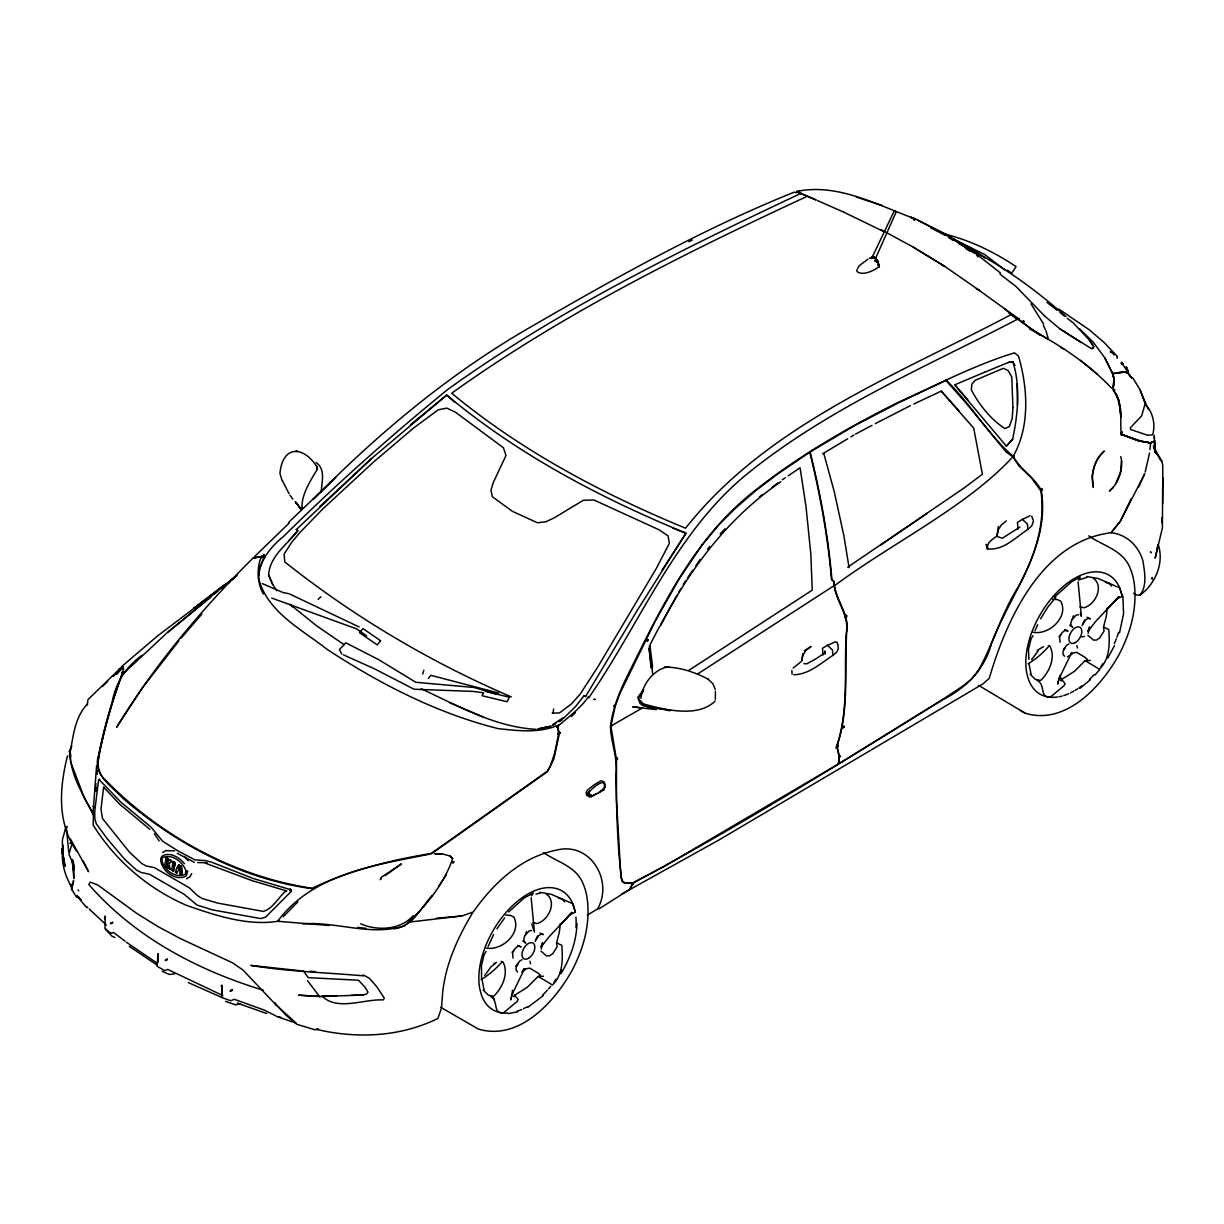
<?xml version="1.0" encoding="UTF-8"?>
<svg xmlns="http://www.w3.org/2000/svg" width="1224" height="1224" viewBox="0 0 1224 1224"><rect width="100%" height="100%" fill="white"/><g stroke="black" fill="none" stroke-linecap="round" stroke-linejoin="round"><path stroke-width="1.5" d="M1162.754 486.571L1162.754 465.304L1161.775 461.448L1153.421 446.163L1155.318 452.681L1154.446 440.242L1154.783 451.855L1154.385 436.784M1162.678 503.477L1162.769 477.62L1162.387 527.972L1155.165 558.175L1158.149 544.925L1156.665 550.081M1121.566 460.958L1120.511 472.219L1116.074 482.96M837.874 746.258L837.874 747.42L836.895 746.273C849.517 709.92 844.208 670.262 846.702 632.41C850.129 613.637 834.401 599.332 834.248 581.614L831.892 579.334C828.281 536.357 820.493 493.823 810.15 451.977L853.587 426.182L898.431 402.834L945.923 380.45L966.256 403.308L1006.342 452.207L1012.875 456.766L1019.286 466.267L1031.358 477.727L1041.058 491.145L1040.813 490.197C1045.954 524.04 1034.204 558.052 1017.986 587.336C1001.033 614.066 992.985 645.125 977.288 672.343L978.037 671.089L971.596 679.198L964.038 685.211L942.419 699.577L838.425 763.975L839.526 756.738L836.895 746.273L838.058 745.217L836.895 746.273M836.512 746.518L836.451 748.308L836.512 746.518C849.119 710.211 843.841 670.599 846.304 632.793C849.762 613.974 834.018 599.622 833.85 581.874L831.494 579.595C827.868 536.617 820.08 494.083 809.753 452.237L777.546 474.116L755.713 490.656L736.052 507.731L718.901 524.744L701.75 545.537L679.213 578.814L655.467 620.736L619.665 693.977L615.182 706.279L610.898 726.046L616.406 759.171L616.498 800.159L620.92 877.379L622.542 881.005L624.714 882.779L628.509 883.422L632.976 882.734L663.775 866.669L838.042 764.22C840.567 760.639 837.247 746.043 836.451 747.13M1161.836 522.709L1162.066 517.553M1028.91 659.369L1028.435 649.699L1031.006 639.096L1032.979 635.654M157.07 966.256L158.202 953.618L157.605 956.112M576.948 923.477C576.535 941.378 570.047 958.652 560.837 973.83M1152.473 578.095L1152.167 578.921L1152.243 577.499M187.746 870.876L186.232 876.032C175.506 881.938 159.962 870.065 160.772 858.345L162.165 856.127C169.906 851.353 179.423 857.58 184.457 863.685M263.389 593.977C250.675 572.098 266.618 549.913 283.662 536.326C335.804 484.704 390.716 435.897 447.602 389.553C557.195 310.697 679.045 250.813 800.848 193.407L815.781 199.818M441.956 853.771L434.948 853.816L441.956 853.771L450.187 856.066L452.62 858.758C443.914 884.401 424.82 907.81 404.563 925.711C371.346 936.804 336.692 921.228 302.466 923.845M834.11 585.623L697.818 673.873M258.769 575.448L259.197 568.716L263.741 557.991L263.849 554.472L263.741 557.991C259.381 551.519 256.26 578.08 259.366 581.109C269.188 613.163 302.328 629.824 327.053 649.317C379.746 683.849 437.029 713.332 498.398 728.678C517.706 730.682 537.948 733.329 556.492 725.817L557.501 726.245L558.603 733.727L554.64 753.188L550.173 766.729L546.99 771.411L431.169 853.495C390.349 860.059 349.574 870.448 312.166 888.272C234.671 876.69 160.803 836.283 106.029 780.591C92.473 769.804 99.848 751.888 102.801 738.041C108.232 715.535 114.811 693.304 122.981 671.655M791.836 670.446L792.112 674.24M96.62 765.566L92.902 814.649M915.322 219.02L914.037 219.754L915.322 219.02L914.037 219.754L914.053 218.469C876.889 204.806 837.201 182.82 796.579 191.495M95.671 787.399L95.38 791.117L95.946 783.589M96.62 774.088L96.895 770.294M96.987 774.302L97.247 770.493M222.202 995.403L221.743 985.106L221.758 997.499M95.747 791.285L96.023 787.598M1152.167 578.921L1152.258 577.82M1126.034 368.715L1126.172 367.215L1126.034 368.715L1126.86 368.164L1126.172 367.215M878.419 262.701L877.853 261.263L876.766 261.615L877.776 262.166L877.394 260.467L875.175 260.253L875.129 261.171L878.159 262.242L879.322 266.694C873.355 270.489 865.49 275.216 858.238 272.478L856.846 271.085L856.999 269.433M321.3 492.262C321.545 482.363 326.012 469.419 316.144 462.534M984.463 372.295L1008.408 362.457L1012.86 361.753C1020.678 386.31 1017.894 414.079 1012.661 439.217L1006.373 446.163L954.766 384.795L984.463 372.295M166.051 857.596L167.994 858.911L167.596 861.283C169.799 857.993 173.992 861.65 168.835 863.41L170.167 869.055L168.147 867.74L166.846 863.532L166.326 866.76L164.597 865.674L166.28 857.366L168.3 858.728L166.02 866.73L164.597 865.674L166.326 866.76L168.3 858.728L166.051 857.596L165.638 860.977M553.172 713.072L553.569 709.002M486.035 951.446L484.046 954.873L481.476 965.491L481.552 978.925M99.771 779.076L98.593 779.856L94.784 810.854L94.753 818.55L96.314 823.737L106.932 838.409L124.573 859.171L136.614 870.188L141.204 872.482L149.42 874.227L166.556 884.095L184.074 894.239L196.988 905.041L212.349 909.86L260.574 918.566L265.562 917.174L291.465 891.21L290.394 889.129L290.516 891.286L290.272 889.573L252.878 878.404L212.15 862.385L205.984 860.64L194.907 859.86L178.153 851.017L162.654 841.24L150.996 827.087L120.962 802.24L99.526 780.025M1149.55 453.048L1145.19 472.051M1149.933 449.667L1150.667 442.904L1152.763 441.665L1150.56 442.874L1138.198 440.717L1121.337 434.321L1120.909 432.959L1122.24 431.735L1122.224 432.822L1120.909 432.959M842.54 726.934L842.372 728.494L842.663 726.827L842.571 727.699M843.979 726.781L844.086 725.893L842.923 726.689L843.795 727.561L842.923 726.689M63.067 846.947C60.756 860.549 64.398 874.9 71.42 886.574L70.472 884.34L72.048 887.813L73.165 882.764L72.629 884.294M103.627 787.001L100.98 809.232L102.51 818.55L129.499 852.195L141.907 863.67L146.146 865.949L154.484 867.678L189.292 887.783L197.523 895.601L202.297 898.538L217.627 903.082L263.344 911.406C273.533 908.33 278.414 896.962 286.401 890.582M1121.337 434.321L1138.228 440.717L1150.667 442.904L1152.763 441.665L1150.682 442.904L1143.308 441.864L1121.337 434.321L1121.016 432.99L1121.245 435.056C1119.746 419.939 1123.709 402.13 1112.983 389.492L1114.712 389.691L1112.983 389.492L1118.828 400.11L1120.893 417.246L1120.342 408.158L1116.472 394.465M802.868 653.555L801.888 660.914L802.638 655.819L805.79 650.48L811.038 646.502L804.321 650.74M640.932 698.491C642.294 684.078 654.075 668.931 668.687 666.682L664.846 667.034C679.917 667.141 695.217 672.251 708.421 679.335L707.64 678.754L712.888 683.726L715.214 689.387M78.688 890.888L78.137 889.848M997.009 535.653L998.401 526.397M1113.228 387.855L1113.978 378.66L1112.448 372.555L1113.962 378.66L1113.243 387.855L1113.993 382.959M97.66 764.801C102.204 734.048 111.277 704.091 121.895 674.929L167.872 632.058L205.418 601.29M175.001 863.042L173.257 870.907L171.727 869.943L173.012 861.895L175.323 862.874L173.012 861.895L175.323 862.874L173.257 870.907L171.727 869.943L173.517 870.907L175.001 863.042L173.043 862.17M70.303 752.179L70.671 756.31M104.575 918.704L105.142 916.026L105.004 928.22L110.512 933.269M73.945 867.479L73.823 878.557L72.43 860.227M276.915 590.794L272.738 584.552L268.607 574.959C269.708 556.109 287.135 544.588 297.799 530.696L296.315 529.579L371.484 458.572L446.745 395.046C517.553 454.425 600.831 498.168 686.006 533.19L636.511 611.587L585.546 696.563L583.924 695.89L575.54 706.554L563.346 718.457M423.887 670.155L422.708 674.072M302.267 509.016C300.385 496.883 310.116 480.695 317.399 469.343L316.97 466.757C303.078 445.291 282.453 445.414 279.944 473.413L282.086 480.619M62.944 849.67L62.271 853.327L62.99 845.141L62.745 862.201L62.363 839.939L65.897 827.24M69.355 756.371C73.211 738.317 73.96 717.983 87.501 703.938L87.287 704.886L87.975 699.608L120.962 667.661M715.336 699.592L715.397 691.162M997.04 535.959L998.279 529.747L1001.385 524.958L1006.373 520.889M541.253 949.09L542.599 942.786L540.993 947.192L548.949 936.941L570.843 913.655M1088.197 633.313L1089.544 627.009L1087.937 631.4L1095.908 621.165L1117.803 597.878M165.684 861.237L166.372 858.131L167.994 858.911M172.676 865.674L173.41 862.415L172.66 865.444M630.176 888.073L633.435 882.856C738.975 826.445 840.628 762.98 942.342 700.006C965.629 688.316 984.861 669.253 991.486 643.487C1010.473 593.426 1050.758 546.807 1041.18 489.937C1033.729 477.039 1020.311 469.358 1013.151 456.338C1030.164 426.579 1027.823 387.932 1018.475 356.016L1014.421 352.864C974.319 365.073 936.513 385.162 898.232 402.329C848.201 427.329 799.456 455.435 755.483 490.166C693.779 537.688 660.103 609.98 626.26 678.035C618.885 693.35 612.551 709.339 610.439 726.322C610.868 742.907 618.212 758.712 615.886 775.496C616.758 810.655 617.126 846.564 621.93 881.219L624.286 883.192L632.441 883.238L630.238 889.068L598.842 908.958M177.419 868L179.117 865.613C175.506 866.148 173.762 880.286 179.683 867.709C179.653 880.469 183.585 874.303 181.381 865.995L178.444 865.23L181.381 865.995L178.444 865.23L181.076 866.148L181.565 875.129L180.02 874.273L181.856 875.191L181.076 866.148M512.596 992.129L510.683 999.931L512.473 993.613L524.637 968.566L522.541 970.617M1059.173 677.897L1057.628 684.139L1059.433 677.836L1071.597 652.79M1012.875 456.766C967.373 506.43 891.975 543.119 835.334 585.087L834.508 585.363M614.295 705.988L614.494 705.223L614.081 706.631L614.678 706.08M1119.516 632.839L1123.571 613.79L1122.898 596.226M540.932 951.079L546.531 955.913L549.5 955.868L552.728 953.68L557.088 946.932L556.583 942.893L559.2 932.657A58.079 33.614 -59.9 0 0 560.164 923.875M1087.876 635.302L1093.491 640.121L1096.459 640.091L1099.672 637.903L1104.033 631.14L1103.543 627.116L1106.144 616.881A58.079 33.614 -59.9 0 0 1107.108 608.083M1000.467 272.967L978.374 255.602L977.716 256.52L977.318 254.806L973.034 251.593L948.248 235.391L915.98 219.234M525.28 935.442L526.473 931.525M877.379 261.324L875.588 257.484L876.522 259.473L875.129 261.171L877.776 262.166M1072.239 619.665L1073.417 615.749M67.442 755.988C59.395 787.981 56.916 823.415 77.051 851.751M69.691 757.274L70.411 755.009C70.671 776.154 84.211 796.334 93.514 815L93.146 825.068C115.377 860.64 147.92 888.563 186.385 905.301C215.21 915.322 247.049 926.109 277.634 921.289L328.904 925.466M1121.735 362.641L1122.638 363.635L1121.796 362.457L1122.638 363.635L1121.872 364.216L1123.035 363.926L1122.24 364.538M112.379 923.217L112.73 922.177L110.405 923.646L112.379 923.217L111.001 923.064M66.723 826.399L65.469 829.949L66.999 826.873M254.806 557.746L255.357 556.308L254.806 557.746L263.481 555.941M73.058 883.147L71.39 887.369L72.078 889.909M1091.181 348.473L1092.986 348.488L1093.736 346.652L1089.391 340.058L1073.111 322.799L1067.297 318.255M1092.986 348.488L1093.721 346.652L1089.375 340.058M595.721 794.055C592.906 795.753 587.306 799.18 588.239 793.458C591.345 787.996 609.047 774.409 603.845 789.342L598.521 792.861M488.085 946.519L493.624 934.585M1035.03 630.743L1037.615 624.73M231.887 990.537L232.346 989.466L230.02 991.119L231.887 990.537L230.525 990.43M589.218 791.194L588.239 793.458L589.509 794.973L589.478 793.657L587.994 793.351L589.325 791.469M166.862 959.861L167.29 958.866L165.24 960.519L166.862 959.861L165.775 959.8M535.775 939.833L537.52 935.947M1082.735 624.041L1084.464 620.17M535.041 941.409L538.744 935.488L541.314 934.187L543.41 934.57L540.029 933.086M1081.985 625.632L1085.688 619.696L1088.258 618.411L1090.354 618.793L1086.989 617.309M1138.718 486.877L1144.715 473.795L1120.251 521.363L1111.117 532.715C1042.159 541.207 1006.847 618.365 989.191 678.433L982.841 683.956L718.641 840.154L621.792 894.04M69.095 751.796L71.788 746.105M380.848 878.725L380.373 879.704L381.154 877.379L401.457 863.914L385.254 875.558M1130.991 498.994L1120.266 521.363L1111.101 532.715C1126.876 534.49 1138.519 546.011 1142.879 560.623C1144.562 571.623 1147.424 585.531 1140.156 594.956L1136.316 595.017L1133.485 593.258M1114.483 645.645L1107.796 658.053M659.675 626.183L649.332 646.165L649.791 649.714M177.465 868.244L179.117 865.613M72.017 843.764L68.926 854.123L74.113 866.317L73.409 870.432L72.078 860.212M301.731 509.062L302.496 507.654M483.664 692.677L482.011 695.706L507.027 701.75L509.429 697.206L486.28 691.591M660.593 624.561L676.964 595.445M678.784 592.202L680.605 588.973M660.593 625.739C689.188 569.527 728.188 517.553 780.805 481.797M1040.568 618.808L1047.576 607.471L1055.868 597.144M90.346 881.984L88.832 884.524C134.365 936.896 197.462 970.25 263.16 990.17M857.718 268.27L859.233 265.715L868.03 259.06M191.724 873.645L189.797 876.874L186.584 878.817M588.668 696.441C580.237 708.864 567.599 717.417 556.874 727.24L557.501 726.245M1011.33 273.793L1016.073 266.618C993.98 251.777 969.163 239.843 943.26 233.692M872.345 257.545L870.05 258.249L872.238 258.31C872.681 256.244 867.648 259.396 873.783 257.117L872.345 256.933L894.101 211.232L895.325 211.171L895.999 212.349L875.42 258.708L872.528 257.667L876.399 258.188L871.717 257.086L873.89 256.734L871.717 257.086L872.528 256.52L872.773 257.637L876.277 258.555L875.451 257.805M484.704 975.406L491.283 966.516L494.817 963.915M1031.648 659.614L1038.243 650.74M662.092 570.078L686.006 533.19L672.909 528.156M588.713 697.833C639.662 624.271 673.429 536.755 742.784 477.528C824.823 409.504 924.38 367.781 1018.184 318.883L1019.393 319.235L1004.736 308.907M496.944 928.817L504.609 917.939M438.651 886.36L446.224 874.931M683.329 584.123L685.425 581.048M687.506 577.988L692.753 570.308M695.89 565.702L700.067 559.582M715.03 701.138C697.619 718.473 662.689 709.339 641.759 703.433L640.886 701.245L644.038 704.886M612.337 725.511L610.898 726.046L641.835 708.283M1013.151 456.338L1014.191 456.078L1013.151 456.338C987.829 434.413 970.418 403.507 945.999 379.96M556.874 727.24L558.725 724.715M643.594 690.933L638.744 697.466C640.856 711.389 659.201 706.187 668.732 710.746M643.625 689.602L637.796 697.405L639.892 703.188L642.661 705.636L670.507 710.578M1012.661 439.217L1006.373 446.163M515.61 966.379L518.211 963.074M1063.427 649.5L1065.171 647.282M432.164 895.463C420.857 907.642 412.672 926.614 394.159 928.786M113.434 676.275L117.152 672.404M178.888 640.871L142.688 687.46L116.663 727.224C154.331 665.213 201.562 609.292 252.894 558.19L263.114 556.293M181.183 638.041L201.96 614.004M707.594 549.163L709.874 546.409M720.171 534.031L724.96 528.753M428.354 678.371L430.909 675.327L498.765 693.075M543.395 976.247L538.193 976.4L527.269 987.294L514.692 995.204L514.34 996.719L513.774 996.091M1090.354 660.455L1085.152 660.623L1074.228 671.517L1061.636 679.412L1061.284 680.942L1060.718 680.314M1095.098 674.929L1099.657 669.605M288.65 540.916L297.815 530.696L296.315 529.579M119.677 670.477L123.303 667.34L123.502 669.911M418.47 912.599L409.994 921.993L461.739 915.98M647.205 640.994L648.139 639.953L647.205 640.994L646.961 640.076L648.139 639.953M413.238 915.613C400.814 929.903 377.267 931.265 360.697 923.753M277.634 921.289L278.628 920.249L277.634 921.289C313.084 873.63 375.431 865.108 429.685 854.138M283.249 916.73L297.845 901.874M1113.167 487.366L1109.388 491.115C1119.21 483.128 1123.816 466.941 1120.725 456.613M288.482 522.724L289.338 522.893L254.577 556.583M102.434 686.557L107.712 681.34M113.006 676.122L115.653 673.521M289.323 521.715L335.82 477.299L313.084 499.499C378.293 433.204 450.508 372.892 531.4 326.578C616.605 277.251 702.913 228.766 794.437 192.076M512.122 952.303L514.049 950.436M1059.081 636.526L1060.994 634.659M571.379 716.545L575.311 712.766M142.091 655.268C125.965 666.713 115.852 682.502 112.195 701.857C106.978 719.238 102.112 736.741 98.838 754.611C91.601 773.874 112.011 786.512 122.935 798.369C176.134 844.009 242.275 879.337 312.273 888.701M319.77 506.675L371.499 458.572M318.148 599.332L320.872 596.807M1028.298 529.013L1031.694 525.876L1032.979 522.801L1033.423 520.751L1031.71 516.283M793.213 668.059L800.94 661.786M1140.156 594.956C1155.334 584.093 1164.452 562.734 1158.195 544.588M121.574 666.621L157.697 635.807L235.987 576.55M870.952 257.606L870.05 258.249L872.238 258.31M1123.219 365.226L1127.931 371.851C1128.757 370.015 1127.855 370.199 1127.778 371.974M168.835 863.41L171.743 860.855L169.815 860.059M543.288 995.648L527.728 1007.367M1090.247 679.871L1079.874 688.332M833.33 655.024L836.864 651.948L838.272 648.873L837.966 644.497M641.988 703.234L640.886 701.245M168.208 632.043L210.543 597.281M200.292 604.901L221.085 587.872M410.438 424.789L446.76 395.061L454.487 402.053M208.202 599.041L210.987 596.792M213.756 594.543L217.933 591.177M222.294 587.734L229.898 581.813L222.125 587.795M1110.398 352.191L1111.117 351.212L1112.402 352.971L1111.117 351.212M224.497 584.751L193.606 608.481L233.753 578.264M508.633 911.972L524.086 898.034L533.389 892.939L531.446 895.846M1054.246 597.22L1071.046 582.257L1075.85 579.273L1080.348 577.147L1078.39 580.069L1087.34 577.238M878.419 265.409L878.205 264.491L878.817 267.276L878.159 262.242L876.874 260.574L878.159 262.242M759.37 496.913L762.231 494.756M772.222 487.167L777.959 482.837M229.607 580.865L237.15 575.249M1126.585 369.021L1127.365 368.455L1125.835 367.95L1127.365 368.455M431.445 853.832L547.403 771.701L553.814 759.171L559.75 732.044L560.424 733.161L559.077 733.421L557.869 725.909M1019.929 527.039L1002.349 538.223L996.489 536.265C992.725 539.356 985.871 542.951 987.921 548.842C1003.359 550.723 1015.767 537.29 1027.762 529.441L1027.471 524.056L1022.3 519.404L1017.465 522.434L1017.986 529.151M229.179 581.538L233.08 578.83M1037.218 650.357L1043.46 646.7M847.681 567.186L963.793 488.192L982.398 474.239L973.707 428.125L941.225 391.114L913.762 404.073M880.79 545.017L926.981 513.483M604.411 789.572L591.391 796.549L588.652 796.181L587.994 793.351L588.499 796.487L591.391 796.549M782.335 479.747L785.288 477.758M788.256 475.753L800.098 467.767L806.05 506.95L810.854 554.319L812.231 590.167L689.051 670.201M552.942 724.593L563.116 717.738M601.076 790.842L605.008 787.292L604.274 782.121L602.483 782.35L604.09 782.427L604.748 787.17M1121.796 362.457L1120.97 362.977L1122.638 363.635M521.929 959.708L519.374 961.33L516.054 967.465L516.161 970.341L517.553 972.024M1068.873 643.931L1066.318 645.538L1062.998 651.673L1063.12 654.565L1064.497 656.248M521.684 971.917L525.356 969.622M1067.42 656.89L1072.316 653.846M162.593 852.531L165.76 850.634L174.665 850.879M822.605 453.798L847.681 438.789M850.818 436.922L853.939 435.04M793.703 674.73C808.789 674.577 820.784 663.27 832.794 655.452L832.504 650.051L827.455 645.323L822.497 648.276L823.002 655.008M561.984 719.758L558.787 721.609L562 719.773M1121.414 363.911L1122.393 364.201M1110.688 351.9L1112.432 352.175M855.515 434.107L872.008 425.386M875.313 423.642L910.335 405.695M91.463 882.535L97.844 885.044L137.088 913.624L157.881 926.522L180.295 938.563L232.56 962.829L242.949 969.989L275.798 1004.69L296.024 1023.05L277.129 1016.7M688.867 241.771L692.249 240.057M1011.636 314.323L1011.636 314.323C897.59 374.942 767.938 423.871 685.547 528.217C602.453 493.869 521.072 450.799 451.702 393.21C562.061 314.124 684.369 253.337 807.213 196.299L807.213 196.299M591.131 794.697L586.678 795.524L586.158 792.311L587.398 790.123L594.114 784.844L600.678 780.927L602.575 781.019M493.915 963.609L496.5 962.492M122.951 667.141L116.265 674.485L122.966 667.141L123.15 669.712M587.275 915.139L597.557 908.942C613.668 880.974 590.565 841.622 556.997 850.022C521.455 856.846 493.333 883.238 473.229 912.033L461.754 915.996L436.417 918.214M1030.042 515.778L1022.3 519.404M69.768 843.382L72.338 842.586M1116.716 598.873L1122.423 596.394L1119.501 587.826L1098.402 578.585L1086.744 576.489M569.757 914.649L575.464 912.171L572.541 903.603L551.443 894.361L539.784 892.265M1071.092 653.387L1076.676 652.346L1085.198 657.426L1087.294 659.369L1086.774 660.562M524.132 969.163L529.717 968.138L538.239 973.218L540.335 975.146L539.83 976.354M307.53 980.654L319.556 996.596L363.222 994.974L366.542 994.01L367.98 992.19L365.15 987.309L358.464 980.225L308.219 977.639L303.185 970.601M110.803 933.3L113.648 932.489L125.047 941.225M318.362 1028.833L314.966 1029.782L296.851 1024.304L285.575 1014.834L274.712 1002.854L275.798 1004.69M535.99 894.117L540.396 893.015M517.63 1011.82L508.159 1013.594M795.478 192.642L797.405 192.183L801.246 193.698L799.823 192.474L800.848 193.407M483.174 989.971L488.223 995.051L493.639 996.305C502.207 988.089 508.97 973.677 503.064 962.064L501.366 961.314M1081.832 636.97L1084.433 636.404M1079.629 328.889L1093.17 342.093L1104.752 357.775L1112.693 373.856L1124.718 372.096L1127.916 373.167L1131.726 377.834M870.539 257.989L871.779 257.744M795.967 192.505L799.088 191.434L797.864 192.199L816.056 199.94M1008.408 362.457L1012.86 361.753L1014.971 365.517M174.94 973.738L169.493 974.503L162.165 971.321M1078.604 614.754L1076.233 615.06L1071.75 619.895L1070.786 623.215L1071.138 625.724L1072.759 627.315L1069.776 625.127M531.66 930.531L529.273 930.837L524.79 935.687L523.841 939.007L524.178 941.516L525.815 943.092L522.816 940.904M1119.241 372.448L1124.825 372.127L1127.916 373.167L1131.603 377.788M252.894 558.19L254.424 558.113M351.12 995.403L363.222 994.974M336.722 995.739L322.126 996.015C336.983 1011.483 364.767 998.707 383.234 999.947L384.321 998.111L376.625 986.513L369.342 978.267L363.191 974.901M552.146 713.072L559.429 712.949L571.547 703.861L580.038 694.268L597.389 667.615L656.462 568.211L669.375 543.288L668.059 535.883L659.216 529.854L594.038 500.035L583.435 500.233L554.258 517.813L545.69 521.837L537.336 522.74L512.55 511.403L492.323 496.745L490.977 490.243L493.257 482.593L505.986 455.512L503.401 447.709L455.359 412.151L446.775 408.127L438.223 409.826L413.605 428.002L373.917 461.693L322.708 509.031L299.895 532.532L291.71 542.308L284.152 554.013L284.748 561.938C353.92 616.804 430.19 662.077 511.311 696.9M197.661 862.568L207.162 862.721M875.359 258.539L876.277 258.555M1052.686 599.286L1057.184 599.531L1060.718 601.152C1069.195 616.819 1049.044 635.363 1033.194 632.273M505.742 915.062L510.224 915.322L513.759 916.929C522.235 932.611 502.1 951.14 486.234 948.049M79.101 897.253L76.5 897.1L71.405 888.808M632.41 883.728L633.695 883.804L632.441 883.238M803.923 663.622L806.754 663.836L816.071 658.741L824.808 652.928L824.854 650.938L825.083 654.121M310.269 971.229L315.578 971.718M301.028 970.816L250.874 965.415C288.145 971.611 326.181 972.544 363.543 975.849M536.005 729.336C494.817 727.01 457.837 705.789 421.224 688.775M639.555 707.594L632.701 706.875L656.355 709.66M357.637 927.364L366.022 928.343M482.761 692.692L473.214 691.407L414.049 689.234L374.315 668.748L343.454 654.855M1110.275 351.716L1111.698 351.946M1105.471 582.456L1109.036 583.129L1111.545 586.082M558.527 898.232L562.091 898.921L564.601 901.874M1079.889 606.905L1083.959 607.747C1095.465 604.809 1104.354 586.051 1093.338 578.309M532.945 922.682L537.015 923.539C548.52 920.601 557.41 901.828 546.378 894.086M1030.134 674.194L1035.167 679.274L1040.599 680.529C1049.152 672.313 1055.929 657.885 1050.024 646.287L1048.325 645.538M316.297 1029.323C356.567 1038.901 400.432 1037.019 437.901 1018.414L441.527 1007.903L442.629 992.832C445.551 964.436 457.608 937.814 472.158 913.563L472.005 912.431M277.986 1016.609L280.985 1017.358M296.208 450.6L297.157 450.845M952.44 238.711L984.494 254.424L1004.613 269.739M205.311 863.134L252.098 880.653L286.844 890.98M266.771 1013.518L237.471 1003.206L240.256 1003.955L235.375 1004.812L225.568 1001.37M882.428 205.601L856.479 197.141M496.852 694.299L474.331 687.506L415.793 682.288L378.553 659.583L345.795 642.814L339.415 649.607L341.726 654.075M978.42 685.256L1025.284 713.255C1065.553 725.419 1100.957 686.955 1118.782 655.085C1128.589 636.541 1135.291 615.825 1134.939 594.665C1134.939 584.904 1133.47 575.005 1129.232 566.131C1121.719 549.79 1102.319 545.46 1088.733 535.837M222.447 997.759L230.724 1000.758L234.197 999.274L264.109 1010.014L276.486 1016.226M914.649 218.606L910.855 217.229L914.986 219.739M271.743 598.062L356.964 629.014L366.649 635.929M583.909 695.89L585.531 696.563M114.872 937.462L112.057 936.268L105.295 929.123M449.698 702.668L483.128 716.943M262.334 583.619L283.142 592.569L289.109 593.747L359.183 626.979M222.018 997.575L188.267 982.551M222.952 995.602L167.764 969.439L164.582 970.617L157.743 966.669M817.51 200.583L843.795 212.165M1064.65 629.595L1068.047 631.094L1066.073 630.36L1063.549 631.339L1061.162 633.757L1059.54 636.985L1060.015 642.325M517.691 945.372L521.087 946.871L519.114 946.137L516.589 947.116L514.202 949.549L512.581 952.762L513.055 958.101M941.746 265.042L945.05 266.526L913.639 247.355L881.066 229.622M1103.543 627.116L1108.76 629.503C1109.755 643.105 1110.107 659.032 1099.366 669.191L1085.152 660.623M556.583 942.893L561.816 945.28C562.795 958.882 563.147 974.824 552.422 984.968L538.193 976.4M977.303 255.877L978.863 256.596L978.374 255.602M843.535 212.058L884.432 231.902M1029.445 328.858C1059.433 344.541 1088.258 363.559 1111.698 388.222M1091.181 348.473L1059.999 328.904L1044.699 316.098M917.786 220.182L945.341 234.549L974.197 252.986M930.73 227.848L945.372 235.452M958.744 243.622C997.958 262.456 1033.484 287.808 1065.997 316.603M953.634 239.047L971.871 248.656L985.672 258.402M177.296 853.327L194.279 862.277M1060.565 347.31L1063.931 349.085M1008.943 312.87L1040.033 335.254M177.067 872.834L175.2 871.825L176.791 872.789M976.339 288.772L979.628 290.593L944.775 266.404L913.349 247.233M1020.51 710.501L1025.284 713.255M543.425 852.562C556.599 861.696 575.096 866.133 582.287 881.907C586.526 890.781 587.979 900.68 587.979 910.442C588.331 931.602 581.645 952.318 571.822 970.861C553.998 1002.731 518.593 1041.196 478.324 1029.032L440.655 1007.291M156.657 964.787L129.254 946.336M872.789 257.269L871.901 256.703L872.528 257.667M948.478 237.441L953.159 240.44M965.614 248.441L970.28 251.44M1059.999 328.904L1081.175 342.613M170.167 869.055L168.07 867.847L169.57 868.856M157.33 963.288L126.47 942.312M1058.775 308.999L1089.008 329.623L1104.109 342.46L1117.374 356.475M344.235 644.773L316.603 625.816L289.858 604.258L292.521 606.905M1007.367 270.183L1010.657 272.462M979.307 290.455L1005.042 309.045L1016.119 318.745M301.701 509.429L295.856 502.911M999.947 274.084L1016.104 286.584L1044.699 316.098M1018.184 318.883L1029.721 327.879L1047.117 338.742L1048.065 337.901L1045.923 330.679M1046.994 302.343L1057.154 310.299M1060.045 312.579L1064.406 315.991M1080.501 360.361L1097.469 374.299M149.879 829.352L119.677 804.199L103.841 787.46M77.495 896.886L81.105 900.007L76.561 895.601L86.659 907.519M106.366 924.992L89.168 909.019M289.69 889.817L291.128 891.149L290.394 889.129M86.674 906.632L87.684 907.642M1112.218 352.543L1112.448 352.864M184.472 856.54L188.221 860.64M941.21 391.114L958.82 410.698M450.172 856.05L452.62 858.758M954.766 384.81L967.847 400.003M878.113 261.707L877.394 260.467M492.308 996.611L494.527 999.319M1061.636 679.412L1065.11 683.665L1064.13 685.624L1050.559 696.961C1039.084 698.124 1046 684.874 1037.187 680.391M514.692 995.204L518.15 999.457L517.186 1001.416L503.599 1012.738C492.033 1013.977 499.163 1000.574 490.227 996.183M300.553 508.802L295.183 501.58M1131.481 377.512L1127.763 372.846L1124.734 371.79L1112.585 373.473L1104.736 357.775M301.089 509.276L295.963 502.192M289.95 495.276L292.903 499.101M1127.671 370.199L1128.528 371.316L1127.87 370.245M1116.885 357.316L1117.374 358.295M1157.812 455.221L1154.752 450.799L1161.775 461.448L1158.807 456.766M1030.96 303.858L1043.689 324.146M166.648 863.425L168.07 867.847L166.846 863.532M154.346 833.712L159.196 840.964M1132.812 377.925L1139.942 389.523L1146.245 405.771L1139.942 389.523M289.032 493.685L282.576 480.894M93.881 815.199L84.334 797.926L70.518 761.603M82.987 860.9L88.602 871.717L70.502 839.083M1043.338 325.446L1045.281 329.363M221.162 986.024L221.575 986.896M1143.4 398.458L1148.173 408.938M93.208 806.126L93.743 807.32M268.622 574.974L272.753 584.552M104.545 917.021L104.836 917.862M1080.333 613.056L1081.389 616.33L1078.114 581.92M531.782 923.906L534.429 932.107L531.155 897.712M827.455 645.323L835.411 641.82L837.124 642.355L837.537 644.084M157.896 955.24L158.049 962.125M823.813 453.584L834.217 491.528L843.871 535.714L849.074 567.645M1112.693 373.856L1113.978 378.644M1120.74 590.626L1122.087 595.767M1031.036 673.996L1029.078 664.219M878.924 265.027L879.184 265.975M575.127 911.543L573.781 906.403A68.345 39.443 -60 0 0 563.652 891.99A69.141 39.933 -60.2 0 0 543.058 888.18A68.406 39.52 -60 0 0 517.676 901.109L512.55 905.638A68.345 39.505 -60 0 0 495.001 927.455A69.141 40.055 -60 0 0 481.353 959.111A68.406 39.52 -60 0 0 479.9 989.267L481.246 994.408A68.345 39.474 -60 0 0 491.375 1008.836A69.141 39.902 -59.8 0 0 507.363 1013.074M484.077 989.772L482.134 979.996M1076.875 645.507L1077.533 647.986M529.931 961.284L530.573 963.762M72.614 859.493L74.205 866.011M977.318 254.806L977.716 256.52M1060.152 675.143L1060.795 678.876M650.495 655.039L651.199 660.363M650.005 646.088L652.591 666.499M649.24 648.965L651.535 668.166M70.059 757.472L70.365 760.226M649.057 648.292L651.122 667.692M68.712 851.766L66.356 827.47M651.902 665.688L652.53 673.292M512.351 990.201L512.581 993.689M1154.201 435.224L1154.293 438.62M1017.098 383.969L1017.465 405.205M501.901 962.049A68.789 39.703 -60 0 1 481.154 979.506M575.923 917.143A68.406 39.459 -60 0 1 575.938 927.562M526.932 1006.893A68.406 39.459 -60 0 1 523.52 1008.668M521.822 1009.463A68.406 39.459 -60 0 1 516.834 1011.345M556.14 979.276A68.345 39.428 -60 0 1 554.059 982.138M550.785 986.284A68.345 39.428 -60 0 1 548.505 988.946M547.342 990.247A68.345 39.428 -60 0 1 542.492 995.189M561.77 970.28A69.141 39.78 -60 0 1 559.965 973.309M1048.861 646.272A68.789 39.703 -60 0 1 1028.099 663.729M1120.174 589.065A68.345 39.443 -60 0 0 1110.612 576.213A69.141 39.933 -60.2 0 0 1090.003 572.404A68.406 39.52 -60 0 0 1064.62 585.317L1059.494 589.846A68.345 39.505 -60 0 0 1041.945 611.679A69.141 40.055 -60 0 0 1028.313 643.319A68.406 39.52 -60 0 0 1026.86 673.491L1028.206 678.632A68.345 39.474 -60 0 0 1038.334 693.044A69.141 39.902 -59.8 0 0 1057.398 696.991M1081.71 685.96A68.406 39.459 -60 0 1 1079.078 687.857M1077.778 688.73A68.406 39.459 -60 0 1 1075.177 690.351M1073.876 691.101A68.406 39.459 -60 0 1 1070.48 692.891M1068.782 693.671A68.406 39.459 -60 0 1 1063.794 695.569M1062.157 696.058A68.406 39.459 -60 0 1 1058.959 696.793M1103.099 663.5A68.345 39.428 -60 0 1 1101.019 666.361M1094.302 674.455A68.345 39.428 -60 0 1 1089.452 679.412M1118.614 632.38A69.141 39.78 -60 0 1 1116.931 637.199M1116.319 638.79A69.141 39.78 -60 0 1 1114.299 643.579M1092.267 476.32L1093.353 487.366C1090.324 474.56 1094.363 459.842 1104.354 451.059C1096.826 457.195 1093.154 466.864 1092.267 476.32M186.017 870.983L185.191 874.334C175.69 879.123 162.287 869.162 161.92 859.003L162.761 857.565C172.278 853.572 183.034 862.048 186.017 870.983M73.486 880.591L73.394 882.428L73.486 880.591M839.144 756.983L839.113 757.87L839.144 756.983M615.978 759.431L615.932 760.532L615.978 759.431M93.621 813.44L93.529 815L93.621 813.44M1012.936 407.592L1012.217 418.532L1009.31 426.579L1004.996 428.584C990.828 419.618 979.108 404.639 971.336 389.905L971.871 384.137L975.191 380.297L1003.389 368.286L1008.117 370.581L1011.758 376.977L1012.936 407.592M119.524 668.641L119.34 670.278L118.606 669.849L119.524 668.641M1151.401 552.559L1150.545 552.146L1151.401 552.559M1144.976 404.165L1141.671 415.854L1130.287 427.849L1130.609 429.456L1147.684 435.285L1152.687 434.765C1155.686 424.529 1152.87 411.57 1144.976 404.165M453.767 861.62L453.385 863.119L452.375 862.568L453.767 861.62M122.614 671.456L121.574 674.944L122.63 671.456M558.603 733.727L558.343 734.538L557.762 733.36L558.603 733.727M166.28 857.366L166.403 858.315L166.28 857.366M1023.448 320.963L1022.958 322.157L1024.35 321.713L1023.448 320.963M264.369 556.231L263.757 557.211L265.088 556.828L264.369 556.231M1041.915 488.988L1041.18 489.937L1042.435 490.212L1041.915 488.988M380.557 640.733L377.283 644.91L359.581 632.808L362.993 628.57L380.557 640.733M846.564 615.351L845.738 616.361L846.87 616.728L846.564 615.351M571.883 912.446L560.99 924.196L571.883 912.446M1118.843 596.654L1107.949 608.42L1118.843 596.654M617.34 758.146L616.406 759.171L617.477 759.599L617.34 758.146M555.574 723.461L552.376 725.297L555.589 723.461M840.475 756.294L839.526 756.738L840.475 756.294M1113.427 353.797L1114.039 354.776L1113.427 353.797M550.769 726.23L537.856 728.953L550.785 726.23M797.115 191.464L797.405 192.183L797.115 191.464M625.77 882.642L624.714 882.779L625.77 882.642M320.045 996.474L298.763 995.204L320.045 996.474M595.063 699.394L594.176 699.363L595.063 699.394M1022.927 322.356L1022.285 321.468L1022.927 322.356M317.399 469.343L316.572 466.558L317.399 469.343M845.386 616.85L845.417 617.646L845.386 616.85M987.187 547.694L986.207 544.313L987.569 549.392L987.187 547.694M64.979 866.102L61.996 848.722L64.979 866.102M528.431 958.346A9.104 5.263 -60 0 0 533.985 943.964A9.104 5.263 -60 0 0 522.816 950.451A9.104 5.263 -60 0 0 528.431 958.346M1075.391 642.569A9.104 5.263 -60 0 0 1080.93 628.187A9.104 5.263 -60 0 0 1069.776 634.675A9.104 5.263 -60 0 0 1075.391 642.569"/></g></svg>
